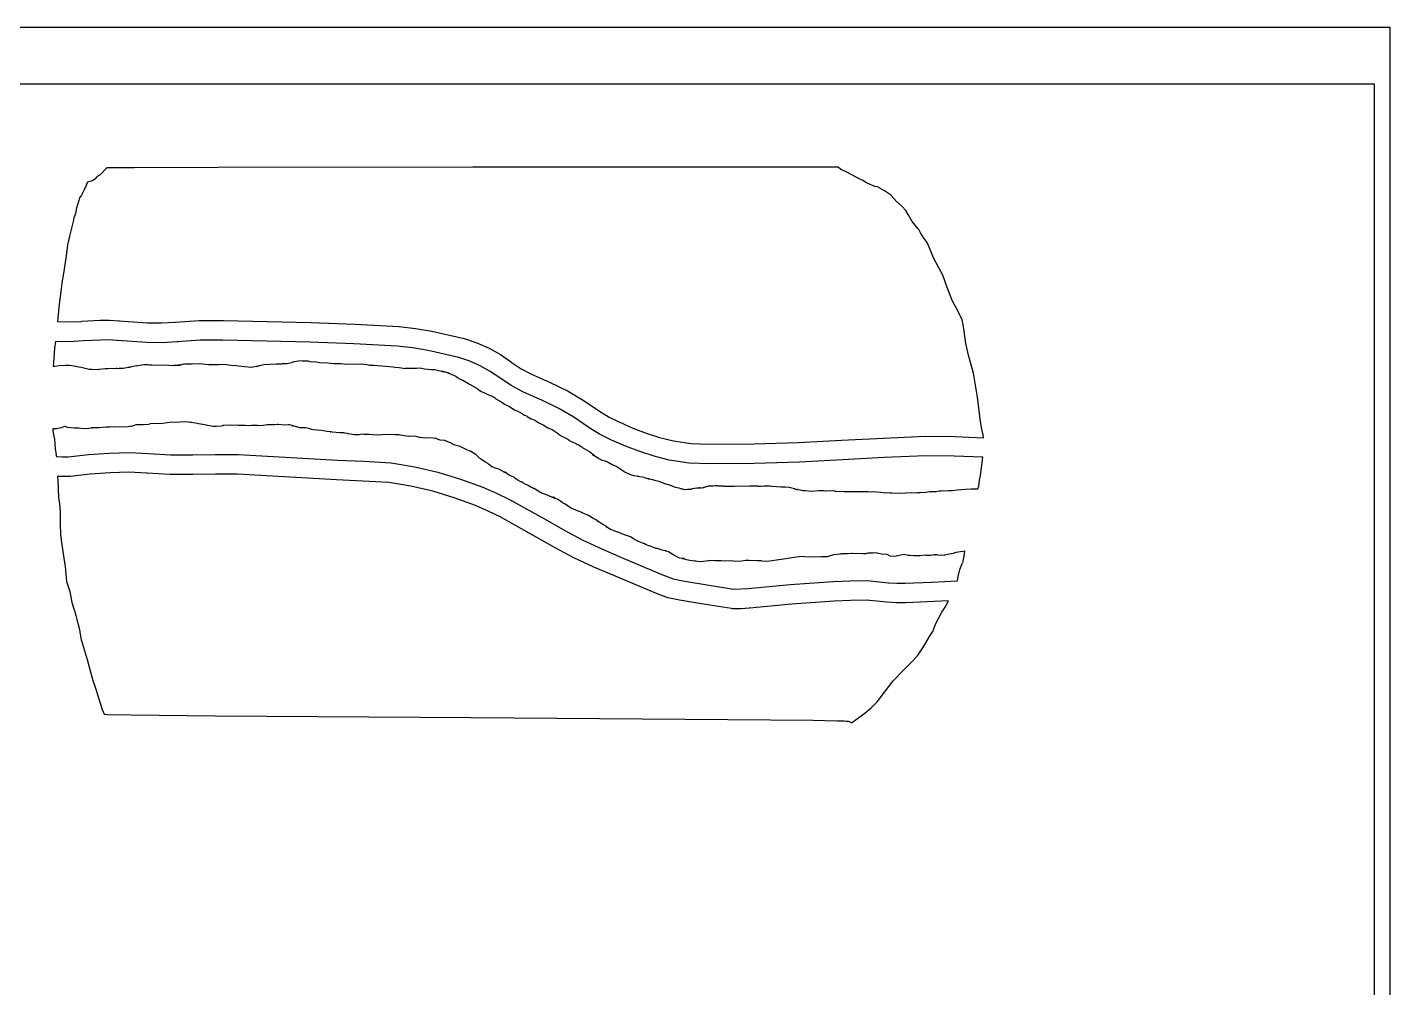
# Model space of a CAD drawing. Extents: x -67 to 553, y 0 to 8091.
# Drawn here: x 197.5 to 530.9, y 4899.2 to 5134.1 of the extents above; entities that cross this region are included whole.
import ezdxf

# ---------------------------------------------------------------- set-up
doc = ezdxf.new("R2010")
doc.units = 0

msp = doc.modelspace()

# ---------------------------------------------------------------- linework, layer by layer
at = {"layer": 'Calque_1'}
for p, q in [((147.256, 5134.15), (530.912, 5134.15)), ((530.912, 5134.15), (530.912, 4664.28)), ((151.746, 5120.28), (527.091, 5120.28)), ((527.091, 5120.28), (527.091, 4680.28)), ((216.966, 5099.79), (215.31701, 5098.02417)), ((217.912, 5099.79), (216.966, 5099.79)), ((223.679, 5099.8), (217.91241, 5099.786771)), ((244.222, 5099.83), (223.6786, 5099.799044)), ((306.494, 5099.9), (244.2224, 5099.835971)), ((368.749, 5099.93), (306.4935, 5099.903012)), ((389.271, 5099.91), (368.7493, 5099.923229)), ((395.02, 5099.9), (389.27053, 5099.915875)), ((395.925, 5099.89), (395.020576, 5099.900583)), ((396.601, 5099.38), (395.92462, 5099.888529)), ((397.753, 5098.87), (396.60159, 5099.375089)), ((399.435, 5097.99), (397.75241, 5098.877147)), ((211.846, 5095.3), (211.398511, 5094.385866)), ((212.12, 5096.12), (211.845601, 5095.308259)), ((212.222, 5096.22), (212.119686, 5096.113373)), ((213.453, 5096.61), (212.222, 5096.219475)), ((214.036496, 5097.028621), (213.453, 5096.611307)), ((214.548, 5097.59), (214.036496, 5097.028621)), ((214.56, 5097.61), (214.495997, 5097.574017)), ((214.495997, 5097.574017), (214.548014, 5097.592537)), ((214.614, 5097.68), (214.559999, 5097.611208)), ((215.317, 5098.02), (214.614691, 5097.672603)), ((400.734, 5097.26), (399.4354, 5097.982047)), ((402.004, 5096.69), (400.73429, 5097.262028)), ((402.889143, 5096.129598), (402.0031, 5096.68847)), ((404.344, 5095.41), (402.889143, 5096.129598)), ((404.888, 5095.22), (404.344917, 5095.412087)), ((405.548, 5095.08), (404.887495, 5095.220229)), ((407.258743, 5094.156907), (405.5484, 5095.08116)), ((210.124, 5091.81), (209.822719, 5090.74294)), ((210.292, 5092.41), (210.124096, 5091.809926)), ((210.774, 5093.09), (210.291797, 5092.407905)), ((211.398, 5094.39), (210.773796, 5093.08878)), ((408.973, 5092.96), (407.258743, 5094.156907)), ((410.221, 5091.55), (408.97312, 5092.95732)), ((411.582785, 5090.303238), (410.22089, 5091.55207)), ((209.267, 5088.59), (208.918703, 5087.55072)), ((209.563, 5090), (209.267381, 5088.59242)), ((209.822, 5090.74), (209.562603, 5089.997316)), ((412.503, 5089.36), (411.582785, 5090.303238)), ((413.037635, 5088.340071), (412.50309, 5089.35637)), ((414.059, 5086.66), (413.037635, 5088.340071)), ((208.736, 5086.65), (207.8497, 5083.0223)), ((208.919, 5087.55), (208.736094, 5086.646714)), ((415.545, 5084.86), (414.0582, 5086.66604)), ((415.660168, 5084.647403), (415.522466, 5084.878702)), ((415.522466, 5084.878702), (415.545104, 5084.856522)), ((207.85, 5083.02), (207.333825, 5080.9634)), ((416.112, 5083.89), (415.660168, 5084.647403)), ((416.491, 5083.24), (416.112197, 5083.897224)), ((416.621, 5083.01), (416.491301, 5083.235425)), ((416.725, 5082.83), (416.621204, 5083.005154)), ((417.444, 5081.81), (416.724096, 5082.8305)), ((417.804, 5081.31), (417.444299, 5081.814031)), ((206.972, 5078.26), (206.341605, 5073.88671)), ((207.334, 5080.96), (206.972685, 5078.25808)), ((417.894, 5081.17), (417.804015, 5081.313933)), ((419.25, 5077.79), (417.89399, 5081.16634)), ((420.527874, 5075.329506), (419.24971, 5077.79132)), ((421.511, 5073.54), (420.527874, 5075.329506)), ((205.962, 5071.64), (205.90702, 5070.785132)), ((206.342, 5073.89), (205.962191, 5071.64369)), ((422.582325, 5070.486955), (421.5118, 5073.53756)), ((205.779, 5070.15), (205.27571, 5066.38207)), ((205.907, 5070.79), (205.778783, 5070.150503)), ((423.908, 5067.15), (422.582325, 5070.486955)), ((205.276, 5066.38), (204.8714, 5062.16599)), ((425.262377, 5064.626394), (423.90749, 5067.14797)), ((204.871, 5062.16), (207.784891, 5062.075929)), ((207.784891, 5062.075929), (210.77139, 5062.212917)), ((210.772, 5062.22), (210.805, 5062.22)), ((210.805, 5062.22), (215.262393, 5062.474529)), ((215.262393, 5062.474529), (217.579742, 5062.478886)), ((217.579742, 5062.478886), (219.95071, 5062.320277)), ((219.95, 5062.32), (219.862979, 5062.330583)), ((219.863, 5062.33), (226.916316, 5061.864929)), ((226.916316, 5061.864929), (230.339184, 5061.818181)), ((230.339184, 5061.818181), (233.6865, 5062.026523)), ((233.687, 5062.02), (233.723, 5062.02)), ((233.723, 5062.02), (239.586318, 5062.43986)), ((239.586318, 5062.43986), (245.544, 5062.436454)), ((245.492, 5062.44), (266.9102, 5061.910602)), ((245.544, 5062.44), (245.492, 5062.44)), ((266.9102, 5061.910602), (277.645175, 5061.53308)), ((277.645175, 5061.53308), (288.3917, 5060.96151)), ((426.265, 5062.59), (425.262377, 5064.626394)), ((426.550815, 5061.411546), (426.26531, 5062.58987)), ((288.391, 5060.96), (288.469978, 5060.949417)), ((288.47, 5060.95), (292.503808, 5060.459149)), ((292.503808, 5060.459149), (296.500613, 5059.795955)), ((296.500613, 5059.795955), (304.3744, 5058.03906)), ((426.75, 5059.83), (426.550815, 5061.411546)), ((427.21201, 5056.808736), (426.7499, 5059.82812)), ((204.183, 5055.64), (203.9045, 5052.05993)), ((204.38, 5057.32), (204.182595, 5055.6735)), ((204.183, 5055.67), (204.183, 5055.67)), ((204.183, 5055.67), (204.183, 5055.64)), ((207.811876, 5057.242134), (204.37991, 5057.325015)), ((211.163, 5057.42), (207.811876, 5057.242134)), ((211.13, 5057.42), (211.163, 5057.42)), ((215.394678, 5057.652833), (211.13033, 5057.413319)), ((217.442052, 5057.659406), (215.394678, 5057.652833)), ((219.429, 5057.53), (217.442052, 5057.659406)), ((219.517, 5057.52), (219.429, 5057.530583)), ((226.720279, 5057.044242), (219.5167, 5057.52575)), ((230.434407, 5056.998415), (226.720279, 5057.044242)), ((234.215, 5057.24), (230.434407, 5056.998415)), ((234.18, 5057.24), (234.215, 5057.24)), ((239.780316, 5057.641356), (234.1803, 5057.24048)), ((245.312, 5057.64), (239.780316, 5057.641356)), ((245.364, 5057.64), (245.312, 5057.64)), ((266.743787, 5057.107683), (245.3644, 5057.63658)), ((277.399858, 5056.733794), (266.743787, 5057.107683)), ((288.028, 5056.17), (277.399858, 5056.733794)), ((291.826367, 5055.706647), (288.0278, 5056.16992)), ((295.612804, 5055.07815), (291.826367, 5055.706647)), ((303.139, 5053.4), (295.612804, 5055.07815)), ((304.375, 5058.04), (304.431991, 5058.024125)), ((304.432, 5058.03), (307.522723, 5056.986212)), ((307.522723, 5056.986212), (310.487285, 5055.657021)), ((310.487285, 5055.657021), (313.310854, 5054.068573)), ((427.877, 5053.63), (427.21201, 5056.808736)), ((203.904, 5052.06), (203.819995, 5051.220743)), ((204.247, 5051.24), (205.33372, 5051.451402)), ((205.333, 5051.45), (206.8275, 5051.463229)), ((206.828, 5051.47), (207.827489, 5051.517889)), ((207.827, 5051.51), (208.955075, 5051.344933)), ((224.17, 5051.34), (226.0438, 5051.655118)), ((226.043, 5051.65), (226.982737, 5051.635646)), ((226.982737, 5051.635646), (227.353, 5051.574065)), ((227.353, 5051.58), (227.985499, 5051.558833)), ((227.986, 5051.56), (232.1522, 5051.497029)), ((232.152, 5051.49), (233.4863, 5051.436025)), ((233.366651, 5051.433385), (233.556001, 5051.458521)), ((233.486, 5051.44), (233.366651, 5051.433385)), ((233.556, 5051.46), (233.712099, 5051.475875)), ((233.713, 5051.47), (234.137301, 5051.499898)), ((234.137, 5051.5), (234.631498, 5051.510583)), ((234.513715, 5051.356942), (234.6197, 5051.42279)), ((234.538213, 5051.503385), (234.588, 5051.520583)), ((234.631, 5051.51), (234.538213, 5051.503385)), ((234.845, 5051.54), (234.572, 5051.391106)), ((234.588, 5051.52), (234.977601, 5051.585087)), ((234.619, 5051.42), (235.7073, 5051.783272)), ((234.978, 5051.59), (234.8447, 5051.536025)), ((235.708, 5051.78), (236.032, 5051.801167)), ((236.032, 5051.8), (237.8304, 5051.828046)), ((237.83, 5051.83), (239.62, 5051.880006)), ((239.62, 5051.88), (241.8659, 5051.646373)), ((241.866, 5051.65), (242.292801, 5051.639417)), ((242.208673, 5051.64826), (242.302087, 5051.674131)), ((242.293, 5051.64), (242.208673, 5051.64826)), ((242.302087, 5051.674131), (243.026898, 5051.690006)), ((243.027, 5051.69), (244.4377, 5051.625971)), ((244.437, 5051.62), (245.7021, 5051.711017)), ((245.702, 5051.71), (246.794988, 5051.587862)), ((246.794988, 5051.587862), (247.275, 5051.482194)), ((247.275, 5051.49), (248.57, 5051.409038)), ((253.571, 5051.21), (254.3274, 5051.455963)), ((254.3274, 5051.455963), (255.4861, 5051.680693)), ((255.486, 5051.68), (258.3763, 5051.843248)), ((258.376, 5051.84), (259.7558, 5051.829417)), ((259.756, 5051.83), (259.9792, 5051.872069)), ((259.979, 5051.87), (260.117501, 5051.880583)), ((260.117, 5051.88), (260.4131, 5051.890583)), ((260.414, 5051.89), (261.077497, 5051.89)), ((261.077, 5051.89), (262.1276, 5052.174162)), ((262.128, 5052.18), (262.769011, 5052.404267)), ((262.769011, 5052.404267), (263.9072, 5052.596983)), ((263.907, 5052.6), (264.742601, 5052.589417)), ((264.742, 5052.59), (266.11921, 5052.550048)), ((266.12, 5052.55), (266.64189, 5052.42644)), ((266.642, 5052.42), (268.1515, 5052.332952)), ((268.151, 5052.34), (269.125089, 5052.122513)), ((269.125, 5052.12), (271.0717, 5052.060998)), ((271.072, 5052.06), (272.5189, 5051.918448)), ((272.519, 5051.92), (272.803718, 5051.933229)), ((272.803, 5051.93), (272.936, 5051.93)), ((272.936, 5051.93), (274.24241, 5051.874173)), ((274.242, 5051.88), (275.89308, 5051.767288)), ((275.893, 5051.76), (279.09382, 5051.794925)), ((279.094, 5051.8), (280.589, 5051.624846)), ((280.589, 5051.62), (281.253077, 5051.463896)), ((281.253, 5051.47), (282.37182, 5051.47)), ((282.372, 5051.47), (283.163103, 5051.413908)), ((305.778002, 5052.502452), (303.13919, 5053.39591)), ((308.33004, 5051.356605), (305.778002, 5052.502452)), ((313.310854, 5054.068573), (315.9786, 5052.24701)), ((315.945, 5052.27), (318.394404, 5050.617051)), ((315.978, 5052.24), (315.945007, 5052.263812)), ((429.027, 5049.52), (427.8767, 5053.63665)), ((203.82, 5051.22), (204.246296, 5051.238521)), ((208.955075, 5051.344933), (209.59071, 5051.17054)), ((209.591, 5051.17), (209.705, 5051.17)), ((209.705, 5051.17), (210.71269, 5051.012309)), ((210.712, 5051.02), (212.65772, 5050.529728)), ((212.658, 5050.53), (212.74899, 5050.53)), ((212.749, 5050.53), (213.234801, 5050.53)), ((213.235, 5050.53), (214.901, 5050.465971)), ((214.901, 5050.46), (215.123805, 5050.508154)), ((215.124, 5050.51), (216.530787, 5050.669808)), ((216.530787, 5050.669808), (217.14859, 5050.643085)), ((217.06072, 5050.64883), (217.186259, 5050.69457)), ((217.148, 5050.64), (217.06072, 5050.64883)), ((217.186259, 5050.69457), (218.073591, 5050.769381)), ((218.074, 5050.77), (219.4656, 5050.677925)), ((219.279432, 5050.706558), (219.995695, 5050.790067)), ((219.466, 5050.68), (219.279432, 5050.706558)), ((219.995, 5050.79), (220.806237, 5050.796416)), ((220.806237, 5050.796416), (220.953108, 5050.757986)), ((220.953, 5050.76), (221.8335, 5050.91875)), ((221.834, 5050.92), (222.2356, 5050.967889)), ((222.235, 5050.97), (222.440462, 5050.981245)), ((222.255287, 5050.970508), (222.554799, 5051.019952)), ((222.451, 5050.98), (222.255287, 5050.970508)), ((222.440462, 5050.981245), (222.451, 5050.980583)), ((222.555, 5051.02), (222.846212, 5051.072189)), ((222.846212, 5051.072189), (222.766399, 5051.043813)), ((222.767, 5051.04), (222.821788, 5051.081705)), ((222.821788, 5051.081705), (223.43, 5051.252989)), ((223.43, 5051.26), (224.149611, 5051.375953)), ((224.149611, 5051.375953), (224.248675, 5051.369612)), ((224.248675, 5051.369612), (224.169999, 5051.343079)), ((234.572, 5051.391106), (234.513715, 5051.356942)), ((248.57, 5051.4), (250.624886, 5051.14729)), ((250.624886, 5051.14729), (252.33769, 5051.035669)), ((252.338, 5051.04), (252.763301, 5051.120962)), ((252.763, 5051.12), (253.523374, 5051.24012)), ((253.523374, 5051.24012), (253.63628, 5051.240253)), ((253.63628, 5051.240253), (253.570198, 5051.207048)), ((283.163, 5051.41), (284.22699, 5051.36899)), ((284.227, 5051.37), (287.01499, 5051.083721)), ((287.015, 5051.08), (287.50641, 5050.993217)), ((287.506, 5051), (288.468183, 5050.949994)), ((288.469, 5050.95), (289.47521, 5050.727221)), ((289.475, 5050.72), (290.003584, 5050.753073)), ((290.003, 5050.76), (291.32081, 5050.798894)), ((291.321, 5050.8), (292.6894, 5050.770102)), ((292.683613, 5050.767685), (292.779006, 5050.783229)), ((292.69, 5050.77), (292.683613, 5050.767685)), ((292.779, 5050.78), (293.600583, 5050.806458)), ((293.6, 5050.81), (294.69871, 5050.641461)), ((294.699, 5050.64), (296.29991, 5050.470402)), ((296.3, 5050.47), (297.19138, 5050.418142)), ((297.191, 5050.42), (299.1831, 5049.966769)), ((299.183, 5049.96), (299.022818, 5050.003127)), ((299.022818, 5050.003127), (299.108996, 5049.981167)), ((299.109, 5049.98), (299.339002, 5049.941106)), ((299.339, 5049.94), (299.611309, 5049.891846)), ((299.612, 5049.9), (299.777894, 5049.866133)), ((299.778, 5049.86), (299.944396, 5049.817931)), ((299.944, 5049.82), (300.086366, 5049.824002)), ((300.086366, 5049.824002), (300.710894, 5049.440853)), ((300.436825, 5049.653994), (300.446549, 5049.686492)), ((300.711, 5049.44), (300.436825, 5049.653994)), ((300.446549, 5049.686492), (301.251517, 5049.295802)), ((301.251, 5049.3), (302.3378, 5048.768717)), ((302.338, 5048.77), (302.666586, 5048.530817)), ((302.667, 5048.53), (302.70301, 5048.506188)), ((302.703, 5048.5), (303.457988, 5048.102596)), ((303.458, 5048.1), (304.083818, 5047.821923)), ((310.778106, 5049.978933), (308.33004, 5051.356605)), ((313.105, 5048.39), (310.778106, 5049.978933)), ((313.138, 5048.37), (313.105007, 5048.393812)), ((315.872198, 5046.527197), (313.13771, 5048.37339)), ((318.394404, 5050.617051), (320.85889, 5049.30641)), ((320.859, 5049.3), (320.919986, 5049.271954)), ((320.92, 5049.28), (325.309416, 5047.319505)), ((430.056414, 5043.682248), (429.0277, 5049.5183)), ((304.084, 5047.83), (305.072588, 5047.278609)), ((305.072, 5047.28), (305.726208, 5046.809836)), ((305.726, 5046.81), (307.58689, 5045.78686)), ((307.587, 5045.78), (308.362122, 5045.251165)), ((308.362122, 5045.251165), (308.484238, 5045.138403)), ((308.428, 5045.15), (309.383012, 5044.736721)), ((308.484238, 5045.138403), (308.428189, 5045.145795)), ((318.928, 5044.91), (315.872198, 5046.527197)), ((323.38484, 5042.907414), (318.92832, 5044.90478)), ((325.309416, 5047.319505), (329.8528, 5045.11811)), ((329.853, 5045.11), (333.803896, 5042.814049)), ((309.383, 5044.73), (309.839803, 5044.448748)), ((309.84, 5044.45), (310.234851, 5044.344696)), ((310.234851, 5044.344696), (311.25859, 5043.895699)), ((311.259, 5043.9), (311.501808, 5043.76665)), ((311.502, 5043.77), (311.818283, 5043.572092)), ((311.818, 5043.57), (312.121821, 5043.302771)), ((312.122, 5043.3), (313.6605, 5042.475824)), ((313.66, 5042.48), (314.316298, 5041.991051)), ((314.317, 5041.99), (314.985601, 5041.65054)), ((314.985, 5041.65), (315.351395, 5041.435423)), ((315.352, 5041.43), (315.763903, 5041.231563)), ((327.565, 5040.89), (323.38484, 5042.907414)), ((333.803896, 5042.814049), (337.543, 5040.2504)), ((430.779, 5037.72), (430.056414, 5043.682248)), ((315.763, 5041.23), (316.337125, 5040.846917)), ((316.392498, 5040.783925), (316.3082, 5040.829157)), ((316.309, 5040.83), (316.745588, 5040.550336)), ((316.337125, 5040.846917), (316.392498, 5040.783925)), ((316.745, 5040.55), (318.1692, 5039.926378)), ((318.169, 5039.93), (319.2041, 5039.236263)), ((319.204, 5039.24), (319.414899, 5039.14819)), ((319.415, 5039.15), (319.785496, 5038.985165)), ((319.786, 5038.98), (320.80761, 5038.400034)), ((320.807, 5038.4), (320.906007, 5038.347083)), ((320.907, 5038.35), (321.676487, 5038.024563)), ((327.598, 5040.87), (327.56498, 5040.888521)), ((331.21701, 5038.768424), (327.59761, 5040.8713)), ((334.7, 5036.38), (331.21701, 5038.768424)), ((337.509, 5040.28), (339.874231, 5038.798071)), ((337.543, 5040.25), (337.509001, 5040.273812)), ((339.874231, 5038.798071), (342.40738, 5037.55585)), ((204.594, 5035.93), (203.7635, 5035.945875)), ((203.764, 5035.94), (203.781992, 5035.545242)), ((203.782, 5035.55), (203.949402, 5034.45119)), ((205.812, 5036.17), (204.59449, 5035.926584)), ((206.616, 5036.46), (205.812012, 5036.171075)), ((206.779, 5036.47), (206.615594, 5036.459417)), ((207.317626, 5036.269231), (206.77921, 5036.468462)), ((209.07, 5036.07), (207.317626, 5036.269231)), ((210.075, 5036.09), (209.0699, 5036.074125)), ((211.009382, 5035.964125), (210.07459, 5036.082394)), ((212.569, 5035.98), (211.009382, 5035.964125)), ((213.416155, 5036.136729), (212.569413, 5035.987967)), ((215.053, 5036.2), (213.206, 5036.1619)), ((213.206, 5036.17), (213.434249, 5036.17363)), ((213.434249, 5036.17363), (213.416155, 5036.136729)), ((216.766, 5036.3), (215.0524, 5036.202104)), ((217.648, 5036.33), (216.766409, 5036.306188)), ((218.915, 5036.43), (217.64789, 5036.324167)), ((220.182155, 5036.35263), (218.91531, 5036.435875)), ((222.217, 5036.42), (220.182155, 5036.35263)), ((222.914, 5036.55), (222.216901, 5036.418767)), ((222.832795, 5036.514142), (222.914401, 5036.542519)), ((222.930326, 5036.513746), (222.832795, 5036.514142)), ((223.628, 5036.71), (222.930326, 5036.513746)), ((224.038, 5036.89), (223.627701, 5036.716434)), ((224.422, 5036.91), (224.038, 5036.891479)), ((225.826, 5036.89), (224.4214, 5036.903229)), ((227.122, 5037.01), (225.8265, 5036.897023)), ((227.592, 5037.11), (227.121802, 5037.00549)), ((227.646, 5037.11), (227.591999, 5037.11)), ((230.657, 5037.22), (227.6463, 5037.108346)), ((232.803, 5037.52), (230.6564, 5037.220227)), ((233.44, 5037.48), (232.803302, 5037.52101)), ((234.872, 5037.53), (233.4406, 5037.482111)), ((236.169, 5037.64), (234.8714, 5037.531521)), ((236.966, 5037.55), (236.1692, 5037.637842)), ((237.624, 5037.51), (236.965601, 5037.553127)), ((238.058, 5037.38), (237.457964, 5037.517748)), ((237.457964, 5037.517748), (237.623901, 5037.508058)), ((238.623613, 5037.303728), (238.058101, 5037.381119)), ((238.657, 5037.32), (238.623613, 5037.303728)), ((239.401, 5037.15), (238.6569, 5037.319862)), ((240.91, 5036.89), (239.4015, 5037.144529)), ((241.602413, 5036.699652), (240.9095, 5036.895972)), ((242.974, 5036.52), (241.602413, 5036.699652)), ((243.684125, 5036.476286), (242.9744, 5036.514221)), ((244.922, 5036.61), (243.684125, 5036.476286)), ((245.563376, 5036.763806), (244.921702, 5036.6122)), ((246.639, 5036.78), (245.469, 5036.790583)), ((245.469, 5036.79), (245.563376, 5036.763806)), ((247.505, 5036.84), (246.639501, 5036.774913)), ((249.131, 5036.74), (247.5047, 5036.847685)), ((250.673, 5036.78), (249.1315, 5036.735021)), ((250.621117, 5036.760711), (250.6724, 5036.784035)), ((250.818337, 5036.699633), (250.621117, 5036.760711)), ((251.956, 5036.67), (250.818337, 5036.699633)), ((252.376, 5036.71), (251.9564, 5036.670048)), ((252.717, 5036.77), (252.3754, 5036.707029)), ((253.835, 5036.7), (252.7172, 5036.771967)), ((255.257, 5036.76), (253.8349, 5036.698088)), ((256.17, 5036.89), (255.256802, 5036.758502)), ((258.013, 5036.88), (256.1708, 5036.890583)), ((258.713, 5036.97), (258.012802, 5036.886127)), ((258.650537, 5036.959591), (258.712599, 5036.963229)), ((258.877, 5036.95), (258.650537, 5036.959591)), ((260.435, 5036.85), (258.877, 5036.952658)), ((261.445, 5036.93), (260.4352, 5036.851154)), ((261.662675, 5036.872282), (261.444601, 5036.930391)), ((262.276, 5036.76), (261.662675, 5036.872282)), ((262.29, 5036.75), (262.276004, 5036.760583)), ((262.431, 5036.69), (262.290401, 5036.751912)), ((262.573, 5036.62), (262.430737, 5036.67844)), ((262.430737, 5036.67844), (262.480999, 5036.658894)), ((262.481, 5036.66), (262.430999, 5036.683812)), ((262.583, 5036.62), (262.573, 5036.62)), ((264.183, 5036.2), (262.5831, 5036.620422)), ((265.644, 5036.13), (264.18262, 5036.205935)), ((266.706, 5035.94), (265.6441, 5036.131558)), ((267.085, 5035.79), (266.519692, 5036.024685)), ((266.52, 5036.03), (266.634038, 5035.990974)), ((266.634038, 5035.990974), (266.706505, 5035.936073)), ((267.556, 5035.68), (267.085201, 5035.790596)), ((269.53, 5035.48), (267.5555, 5035.684523)), ((270.846, 5035.27), (269.53081, 5035.479285)), ((271.737, 5035.23), (270.845091, 5035.274979)), ((271.645193, 5035.22062), (271.737202, 5035.223927)), ((272.115, 5035.13), (271.645193, 5035.22062)), ((273.939347, 5034.974883), (272.11479, 5035.135419)), ((274.987, 5034.96), (273.939347, 5034.974883)), ((275.241, 5034.88), (274.987821, 5034.953819)), ((275.831, 5034.76), (275.240398, 5034.886206)), ((276.049, 5034.74), (275.831407, 5034.758521)), ((321.676, 5038.02), (322.444402, 5037.579469)), ((322.444, 5037.58), (322.698291, 5037.403523)), ((322.699, 5037.41), (323.73921, 5036.880305)), ((323.739, 5036.88), (324.92039, 5036.180707)), ((324.92, 5036.18), (325.171116, 5036.10089)), ((325.171, 5036.1), (325.317791, 5036.035177)), ((325.318, 5036.03), (325.907597, 5035.724407)), ((325.908, 5035.73), (327.131185, 5034.966513)), ((327.131185, 5034.966513), (328.0045, 5034.31871)), ((334.734, 5036.36), (334.700001, 5036.383812)), ((337.539822, 5034.596179), (334.73442, 5036.35489)), ((342.407, 5037.55), (342.466002, 5037.522748)), ((342.466, 5037.53), (345.673729, 5036.125235)), ((345.673729, 5036.125235), (348.933801, 5034.884402)), ((348.933801, 5034.884402), (352.242198, 5033.830249)), ((431.110961, 5035.848121), (430.778806, 5037.71935)), ((431.445, 5034.42), (431.110961, 5035.848121)), ((203.949, 5034.45), (204.12471, 5033.3578)), ((204.125, 5033.36), (204.331692, 5031.05866)), ((277.469, 5034.44), (276.0484, 5034.733423)), ((278.717006, 5034.450769), (277.46978, 5034.442898)), ((279.064, 5034.54), (278.717006, 5034.450769)), ((279.782, 5034.58), (279.063207, 5034.536079)), ((279.893687, 5034.573924), (279.7821, 5034.584131)), ((280.430514, 5034.559426), (279.893687, 5034.573924)), ((280.98536, 5034.548747), (280.430514, 5034.559426)), ((281.151, 5034.55), (280.98536, 5034.548747)), ((283.105, 5034.4), (281.15121, 5034.54605)), ((285.749, 5034.51), (283.10521, 5034.407342)), ((287.407, 5034.43), (285.7492, 5034.506994)), ((288.478, 5034.44), (287.40678, 5034.429417)), ((288.844, 5034.35), (288.478108, 5034.4389)), ((289.832, 5034.23), (288.843412, 5034.347475)), ((290.814, 5034.09), (289.832688, 5034.229964)), ((292.607, 5034.02), (290.81331, 5034.090908)), ((292.592802, 5034.011305), (292.607182, 5034.023079)), ((293.018, 5033.94), (292.592802, 5034.011305)), ((293.17, 5033.92), (293.018606, 5033.941167)), ((293.807, 5033.76), (293.169805, 5033.915046)), ((294.786927, 5033.676518), (293.8065, 5033.76694)), ((295.286, 5033.7), (294.786927, 5033.676518)), ((296.799, 5033.64), (295.2859, 5033.700854)), ((297.532, 5033.54), (296.799184, 5033.636044)), ((297.391, 5033.62), (297.35765, 5033.647839)), ((297.35765, 5033.647839), (297.443582, 5033.605977)), ((298.015, 5033.32), (297.391298, 5033.615275)), ((297.443582, 5033.605977), (297.532102, 5033.541948)), ((298.549, 5033.19), (298.015204, 5033.324673)), ((299.516291, 5033.067965), (298.54872, 5033.188052)), ((299.651, 5033.11), (299.516291, 5033.067965)), ((300.818, 5032.61), (299.65058, 5033.108739)), ((301.128, 5032.46), (300.818517, 5032.611871)), ((302.152, 5031.96), (301.1283, 5032.458739)), ((303.439, 5031.63), (302.1517, 5031.958612)), ((303.8829, 5031.350663), (303.4391, 5031.632643)), ((328.004, 5034.32), (328.651488, 5033.969692)), ((328.652, 5033.96), (329.30261, 5033.675838)), ((329.302, 5033.68), (330.040183, 5033.204313)), ((330.100369, 5033.128034), (329.969199, 5033.186024)), ((329.97, 5033.19), (331.00709, 5032.652367)), ((330.040183, 5033.204313), (330.100369, 5033.128034)), ((331.007, 5032.65), (331.715663, 5032.341529)), ((331.715663, 5032.341529), (331.92841, 5032.157082)), ((331.928, 5032.16), (332.349243, 5032.00846)), ((332.349243, 5032.00846), (333.1703, 5031.520767)), ((333.17, 5031.52), (333.558448, 5031.226908)), ((340.486, 5033.15), (337.539822, 5034.596179)), ((343.887439, 5031.666645), (340.4853, 5033.15489)), ((347.372471, 5030.341543), (343.887439, 5031.666645)), ((352.242198, 5033.830249), (355.5949, 5032.98552)), ((355.595, 5032.98), (359.937297, 5032.324562)), ((359.937297, 5032.324562), (364.32161, 5032.187045)), ((364.322, 5032.19), (364.371, 5032.19)), ((364.371, 5032.19), (375.335389, 5032.287135)), ((375.335389, 5032.287135), (386.2311, 5032.586875)), ((386.231, 5032.59), (386.241, 5032.59)), ((386.241, 5032.59), (396.7649, 5033.148535)), ((396.765, 5033.14), (396.775, 5033.14)), ((396.775, 5033.14), (407.016734, 5033.678691)), ((407.016734, 5033.678691), (417.2989, 5034.115782)), ((417.299, 5034.12), (417.363, 5034.12)), ((417.363, 5034.12), (424.467116, 5034.018069)), ((424.467116, 5034.018069), (431.5089, 5033.760167)), ((431.505, 5033.76), (431.444993, 5034.41643)), ((431.509, 5033.76), (431.505296, 5033.762646)), ((204.331, 5031.05), (204.351108, 5030.921413)), ((204.351, 5030.93), (204.478185, 5030.173293)), ((204.479, 5030.17), (204.530885, 5029.67351)), ((204.516, 5029.66), (204.636385, 5029.174755)), ((204.530885, 5029.67351), (204.516015, 5029.658032)), ((204.636, 5029.17), (206.086157, 5029.047233)), ((206.086157, 5029.047233), (207.4823, 5029.066548)), ((207.482, 5029.07), (212.500663, 5029.654927)), ((212.500663, 5029.654927), (217.5548, 5029.998157)), ((217.555, 5030), (222.424633, 5030.107718)), ((222.424633, 5030.107718), (227.1978, 5029.860036)), ((227.198, 5029.86), (227.24, 5029.86)), ((227.24, 5029.86), (232.557655, 5029.582089)), ((232.557655, 5029.582089), (237.976471, 5029.592903)), ((237.976471, 5029.592903), (243.492227, 5029.678728)), ((243.492227, 5029.678728), (249.1007, 5029.625844)), ((249.1, 5029.62), (249.169, 5029.62)), ((249.169, 5029.62), (273.3913, 5028.26613)), ((273.392, 5028.27), (273.421, 5028.27)), ((273.421, 5028.27), (279.869489, 5027.979885)), ((305.023, 5030.8), (303.8829, 5031.350663)), ((305.847796, 5030.487078), (305.022594, 5030.796177)), ((305.992, 5030.48), (305.847796, 5030.487078)), ((306.312, 5030.2), (305.992119, 5030.487337)), ((307.248, 5029.62), (306.312196, 5030.193087)), ((307.012, 5029.88), (307.247585, 5029.624148)), ((307.259, 5029.62), (307.012012, 5029.881408)), ((307.344, 5029.57), (307.258989, 5029.613127)), ((307.264, 5029.61), (307.34401, 5029.5719)), ((307.654, 5029.2), (307.264402, 5029.611956)), ((307.942, 5028.97), (307.653605, 5029.20495)), ((308.109, 5028.84), (307.942101, 5028.963031)), ((308.238, 5028.76), (308.10928, 5028.840962)), ((308.505, 5028.5), (308.174116, 5028.794051)), ((308.174116, 5028.794051), (308.237903, 5028.761673)), ((309.591396, 5027.745217), (308.50452, 5028.49759)), ((333.558448, 5031.226908), (333.535892, 5031.210438)), ((333.536, 5031.21), (333.610004, 5031.172165)), ((333.61, 5031.17), (334.187214, 5030.908327)), ((334.187, 5030.91), (335.09489, 5030.376865)), ((335.095, 5030.37), (335.930473, 5029.740954)), ((336.198, 5029.46), (335.790807, 5029.654204)), ((335.791, 5029.66), (336.661187, 5029.192482)), ((335.930473, 5029.740954), (336.2666, 5029.414326)), ((336.267, 5029.42), (336.197997, 5029.463127)), ((336.661, 5029.19), (337.248007, 5028.736604)), ((337.286, 5028.66), (337.243581, 5028.705938)), ((337.243581, 5028.705938), (337.680784, 5028.481406)), ((337.248007, 5028.736604), (337.286315, 5028.664803)), ((337.681, 5028.49), (337.982307, 5028.305321)), ((337.982, 5028.3), (338.609164, 5028.172504)), ((338.609164, 5028.172504), (339.62739, 5027.807082)), ((350.938093, 5029.206891), (347.372471, 5030.341543)), ((354.582, 5028.29), (350.938093, 5029.206891)), ((354.593, 5028.29), (354.582, 5028.29)), ((359.496674, 5027.54574), (354.59339, 5028.286672)), ((397.005, 5028.35), (386.4491, 5027.789878)), ((397.015, 5028.35), (397.005, 5028.35)), ((407.227438, 5028.886547), (397.0149, 5028.34951)), ((417.409, 5029.32), (407.227438, 5028.886547)), ((424.340899, 5029.228146), (417.4095, 5029.322106)), ((431.328, 5028.98), (424.340899, 5029.228146)), ((430.785, 5024.54), (431.332819, 5028.97785)), ((431.333, 5028.97), (431.327708, 5028.977937)), ((212.891341, 5024.868709), (208.01, 5024.296714)), ((217.781, 5025.2), (212.891341, 5024.868709)), ((217.855, 5025.2), (217.781, 5025.2)), ((222.292394, 5025.294851), (217.85472, 5025.197319)), ((226.82, 5025.06), (222.292394, 5025.294851)), ((226.778, 5025.06), (226.82, 5025.06)), ((232.44507, 5024.755975), (226.7782, 5025.062148)), ((238.025429, 5024.759464), (232.44507, 5024.755975)), ((243.513873, 5024.851258), (238.025429, 5024.759464)), ((248.905, 5024.81), (243.513873, 5024.851258)), ((273.128, 5023.45), (248.9042, 5024.80387)), ((279.869489, 5027.979885), (286.4512, 5027.597695)), ((286.451, 5027.6), (286.551303, 5027.589417)), ((286.551, 5027.59), (292.301903, 5026.653111)), ((292.301903, 5026.653111), (297.961455, 5025.324507)), ((297.961455, 5025.324507), (303.515055, 5023.640104)), ((310.167, 5027.43), (309.591396, 5027.745217)), ((310.322185, 5027.249768), (310.16748, 5027.435439)), ((311.202, 5026.67), (310.322185, 5027.249768)), ((312.324224, 5026.202652), (311.20162, 5026.669708)), ((312.894, 5026.04), (312.324224, 5026.202652)), ((314.386, 5025.25), (312.8941, 5026.042691)), ((315.005, 5024.85), (314.335817, 5025.432083)), ((314.336, 5025.43), (314.637307, 5025.133402)), ((314.708182, 5025.077206), (314.386386, 5025.243133)), ((314.603, 5025.15), (314.708182, 5025.077206)), ((314.688233, 5025.100709), (314.603001, 5025.155875)), ((314.637, 5025.14), (314.688233, 5025.100709)), ((315.451, 5024.61), (315.00449, 5024.850241)), ((339.628, 5027.81), (340.64601, 5027.198284)), ((340.646, 5027.2), (341.77199, 5026.697028)), ((341.772, 5026.69), (343.026881, 5025.917682)), ((343.026881, 5025.917682), (343.54449, 5025.45651)), ((343.544, 5025.46), (343.616145, 5025.419949)), ((343.616145, 5025.419949), (343.983287, 5025.271352)), ((343.984, 5025.27), (345.11829, 5024.735807)), ((364.458, 5027.39), (359.496674, 5027.54574)), ((364.409, 5027.39), (364.458, 5027.39)), ((375.394695, 5027.485498), (364.4093, 5027.388363)), ((386.44, 5027.79), (375.394695, 5027.485498)), ((386.45, 5027.79), (386.439, 5027.79)), ((386.439, 5027.79), (386.439, 5027.79)), ((207.876, 5024.28), (204.92471, 5024.293229)), ((204.925, 5024.29), (204.979001, 5023.25336)), ((204.979, 5023.26), (205.158308, 5019.16055)), ((208.01, 5024.29), (207.876703, 5024.274125)), ((273.138, 5023.45), (273.128, 5023.45)), ((273.157, 5023.45), (273.138, 5023.45)), ((279.645375, 5023.154794), (273.1576, 5023.449341)), ((285.992, 5022.79), (279.645375, 5023.154794)), ((291.392378, 5021.909703), (285.9918, 5022.79329)), ((296.7308, 5020.653973), (291.392378, 5021.909703)), ((303.515055, 5023.640104), (308.9481, 5021.63582)), ((308.948, 5021.63), (312.336795, 5020.195827)), ((316.53, 5024.11), (315.451, 5024.609268)), ((316.671033, 5023.939161), (316.53, 5024.10803)), ((317.547, 5023.35), (316.671033, 5023.939161)), ((318.475252, 5022.902201), (317.54751, 5023.352389)), ((318.688, 5022.86), (318.475252, 5022.902201)), ((318.794479, 5022.745675), (318.643272, 5022.870455)), ((318.643272, 5022.870455), (318.687279, 5022.86563)), ((319.681, 5022.26), (318.794479, 5022.745675)), ((319.993, 5022.15), (319.681401, 5022.258479)), ((320.1549, 5022.043382), (319.992998, 5022.146735)), ((320.070329, 5022.094081), (320.057176, 5022.135468)), ((320.057176, 5022.135468), (320.222914, 5022.022743)), ((320.703, 5021.66), (320.070329, 5022.094081)), ((320.223, 5022.02), (320.1549, 5022.043382)), ((321.352004, 5021.33395), (320.702691, 5021.657866)), ((345.118, 5024.74), (345.896192, 5024.529127)), ((345.896, 5024.53), (345.97302, 5024.53)), ((345.973, 5024.53), (346.525502, 5024.445863)), ((346.526, 5024.44), (346.998284, 5024.325303)), ((346.923, 5024.33), (348.45319, 5024.064094)), ((346.998284, 5024.325303), (346.923298, 5024.3257)), ((348.453, 5024.06), (349.6069, 5023.722392)), ((349.607, 5023.72), (349.338792, 5023.668142)), ((349.339, 5023.67), (349.458909, 5023.683229)), ((349.459, 5023.69), (349.729801, 5023.679417)), ((349.729, 5023.67), (349.867377, 5023.641061)), ((349.802, 5023.65), (349.751994, 5023.671167)), ((349.752, 5023.67), (350.065108, 5023.619994)), ((349.867377, 5023.641061), (349.801998, 5023.648833)), ((350.066, 5023.62), (350.5291, 5023.502261)), ((350.529, 5023.51), (350.763606, 5023.44306)), ((350.763, 5023.44), (350.904578, 5023.393963)), ((350.905, 5023.39), (351.07391, 5023.336025)), ((351.074, 5023.34), (351.273998, 5023.295021)), ((351.274, 5023.29), (352.014012, 5023.093415)), ((352.014, 5023.1), (353.42579, 5022.546757)), ((353.426, 5022.54), (354.93399, 5022.132278)), ((354.934, 5022.14), (355.799001, 5021.766409)), ((355.799, 5021.76), (356.923, 5021.46499)), ((356.923, 5021.47), (357.359086, 5021.34644)), ((360.237894, 5021.29988), (361.3028, 5021.486279)), ((361.303, 5021.48), (362.071935, 5021.512015)), ((362.111356, 5021.488037), (361.919505, 5021.461479)), ((361.92, 5021.46), (362.027385, 5021.474321)), ((362.027385, 5021.474321), (362.503406, 5021.522177)), ((362.071935, 5021.512015), (362.111356, 5021.488037)), ((362.503, 5021.53), (363.020799, 5021.606266)), ((362.977, 5021.58), (364.2415, 5021.9483)), ((363.134719, 5021.621157), (362.977397, 5021.582917)), ((363.020799, 5021.606266), (363.134719, 5021.621157)), ((364.242, 5021.95), (365.145895, 5021.978046)), ((365.146, 5021.97), (365.344411, 5021.980583)), ((365.344, 5021.99), (365.832896, 5022.05985)), ((365.833, 5022.06), (366.42519, 5022.049417)), ((366.425, 5022.04), (366.592402, 5021.982056)), ((366.593, 5021.99), (367.69369, 5021.960896)), ((367.693, 5021.96), (368.071552, 5021.916013)), ((368.071552, 5021.916013), (367.917816, 5021.916873)), ((367.918, 5021.91), (370.58299, 5021.899417)), ((370.583, 5021.9), (372.69699, 5022.01721)), ((372.697, 5022.02), (374.2065, 5021.930042)), ((374.207, 5021.93), (374.217, 5021.93)), ((374.217, 5021.93), (374.257005, 5021.940583)), ((374.257, 5021.94), (374.506105, 5021.972014)), ((374.506, 5021.97), (374.979286, 5022.003867)), ((374.979, 5022.01), (376.097122, 5021.963963)), ((376.097122, 5021.963963), (376.30512, 5021.881413)), ((376.305, 5021.88), (377.095098, 5021.869417)), ((377.095, 5021.87), (377.78359, 5021.949044)), ((377.78359, 5021.949044), (379.13099, 5021.949904)), ((379.131, 5021.95), (379.641583, 5021.882961)), ((379.641583, 5021.882961), (379.707209, 5021.85819)), ((379.707, 5021.86), (381.97718, 5021.73009)), ((381.978, 5021.73), (382.908221, 5021.703542)), ((382.908, 5021.7), (383.9172, 5021.657138)), ((383.917, 5021.66), (385.204845, 5021.31925)), ((430.144, 5021.21), (430.324313, 5021.903472)), ((430.324, 5021.9), (430.52249, 5023.38034)), ((430.522, 5023.38), (430.784996, 5024.53147)), ((205.158, 5019.16), (205.361494, 5017.598233)), ((301.991522, 5019.057078), (296.7308, 5020.653973)), ((307.159, 5017.15), (301.991522, 5019.057078)), ((312.336795, 5020.195827), (315.637, 5018.57274)), ((315.637, 5018.57), (324.59723, 5013.553671)), ((321.440238, 5021.314222), (321.352004, 5021.33395)), ((321.361, 5021.37), (321.440238, 5021.314222)), ((322.208, 5020.94), (321.36152, 5021.371535)), ((322.517127, 5020.658935), (322.20771, 5020.939624)), ((323.513, 5020.13), (322.517127, 5020.658935)), ((324.378, 5019.86), (323.513396, 5020.128816)), ((326.027, 5019.16), (324.37748, 5019.862203)), ((326.677685, 5018.853733), (326.027002, 5019.154696)), ((326.095, 5019.26), (326.677685, 5018.853733)), ((326.564, 5018.98), (326.095318, 5019.259929)), ((327.309, 5018.62), (326.563802, 5018.983802)), ((327.837, 5018.34), (327.309395, 5018.621252)), ((327.978, 5018.2), (327.836395, 5018.339964)), ((328.494, 5017.83), (327.978804, 5018.195918)), ((357.359, 5021.34), (357.38, 5021.34)), ((357.38, 5021.34), (357.42998, 5021.280998)), ((357.5, 5021.28), (357.389881, 5021.347998)), ((357.39, 5021.34), (357.657202, 5021.251894)), ((357.43, 5021.29), (357.500009, 5021.279417)), ((357.657, 5021.26), (357.863719, 5021.236188)), ((357.863, 5021.23), (358.359596, 5021.104852)), ((358.36, 5021.11), (358.518697, 5021.099417)), ((358.519, 5021.1), (359.027502, 5021.153975)), ((359.027, 5021.15), (359.362385, 5021.176458)), ((359.363, 5021.17), (359.6229, 5021.17)), ((359.623, 5021.17), (359.728913, 5021.159417)), ((359.728, 5021.16), (360.044785, 5021.193073)), ((360.045, 5021.2), (360.237894, 5021.29988)), ((385.204845, 5021.31925), (385.399997, 5021.198373)), ((385.399997, 5021.198373), (385.31588, 5021.174755)), ((385.316, 5021.17), (385.946395, 5021.095917)), ((385.946, 5021.1), (385.72592, 5021.121167)), ((385.726, 5021.12), (386.702252, 5020.986187)), ((386.702252, 5020.986187), (387.006, 5020.88849)), ((387.006, 5020.89), (387.240053, 5020.852727)), ((387.240053, 5020.852727), (387.190996, 5020.853752)), ((387.191, 5020.85), (387.890187, 5020.85)), ((387.89, 5020.85), (389.36902, 5020.694425)), ((389.369, 5020.7), (391.14769, 5020.825677)), ((391.148, 5020.82), (392.371686, 5020.800024)), ((392.371686, 5020.800024), (392.82069, 5020.722898)), ((392.821, 5020.72), (392.89, 5020.72)), ((392.89, 5020.72), (393.02246, 5020.766997)), ((393.02246, 5020.766997), (393.865703, 5020.822923)), ((393.866, 5020.83), (395.10747, 5020.720496)), ((395.10747, 5020.720496), (395.36719, 5020.606427)), ((395.367, 5020.6), (396.9333, 5020.641804)), ((396.933, 5020.65), (397.422399, 5020.594967)), ((397.422, 5020.59), (397.878803, 5020.568833)), ((397.879, 5020.57), (401.4069, 5020.556771)), ((401.407, 5020.56), (401.88608, 5020.507083)), ((401.586274, 5020.603286), (402.450303, 5020.630175)), ((401.886, 5020.5), (401.586274, 5020.603286)), ((402.45, 5020.63), (403.097514, 5020.596927)), ((403.098, 5020.6), (403.307285, 5020.532002)), ((403.307, 5020.53), (404.39272, 5020.618106)), ((404.393, 5020.62), (406.291854, 5020.452254)), ((406.291854, 5020.452254), (407.47859, 5020.271015)), ((407.479, 5020.27), (407.646097, 5020.320436)), ((407.646097, 5020.320436), (408.57559, 5020.298046)), ((408.575, 5020.3), (409.025109, 5020.23015)), ((409.025, 5020.23), (411.1954, 5020.208833)), ((411.196, 5020.21), (413.79529, 5020.363987)), ((413.795, 5020.36), (415.28849, 5020.294119)), ((415.288, 5020.3), (415.391293, 5020.315875)), ((415.392, 5020.31), (415.505215, 5020.325875)), ((415.505, 5020.33), (415.970587, 5020.383975)), ((415.971, 5020.39), (416.773833, 5020.405412)), ((416.773833, 5020.405412), (416.872196, 5020.368833)), ((416.872, 5020.36), (418.35001, 5020.589393)), ((418.35, 5020.59), (419.69408, 5020.561954)), ((419.694, 5020.57), (419.841823, 5020.61101)), ((419.842, 5020.61), (420.666176, 5020.747054)), ((420.666, 5020.74), (421.073696, 5020.768046)), ((421.074, 5020.77), (422.90491, 5020.837998)), ((422.904, 5020.84), (423.509207, 5020.818833)), ((423.51, 5020.82), (423.829996, 5020.814708)), ((423.829996, 5020.814708), (423.90788, 5020.809417)), ((423.908, 5020.81), (425.06611, 5021.027487)), ((425.066, 5021.03), (427.18161, 5021.15065)), ((427.181, 5021.15), (428.44909, 5021.262183)), ((428.449, 5021.26), (430.09129, 5021.209994)), ((430.092, 5021.21), (430.144, 5021.21)), ((205.361494, 5017.598233), (205.5254, 5015.71936)), ((205.526, 5015.72), (205.559384, 5012.717841)), ((307.181, 5017.14), (307.15904, 5017.150583)), ((310.319936, 5015.815276), (307.18143, 5017.14395)), ((313.38, 5014.31), (310.319936, 5015.815276)), ((328.930498, 5017.586684), (328.493989, 5017.830662)), ((329.752, 5017.05), (328.925205, 5017.614091)), ((328.926, 5017.61), (328.930498, 5017.586684)), ((330.619, 5016.48), (329.752305, 5017.043033)), ((332.145, 5015.85), (330.61899, 5016.487116)), ((333.22, 5015.5), (332.14471, 5015.843958)), ((333.486, 5015.33), (333.220306, 5015.497746)), ((334.649, 5014.78), (333.48629, 5015.331391)), ((336.115, 5013.93), (334.64842, 5014.783545)), ((205.559384, 5012.717841), (205.646385, 5009.98596)), ((322.20087, 5009.362566), (313.3792, 5014.30779)), ((324.59723, 5013.553671), (329.000268, 5011.065835)), ((336.851, 5013.57), (336.115697, 5013.931685)), ((337.000129, 5013.360166), (336.8505, 5013.571699)), ((338.067, 5012.67), (337.000129, 5013.360166)), ((339.128, 5012.13), (338.0671, 5012.666839)), ((339.329721, 5011.879738), (339.12781, 5012.13387)), ((340.399, 5011.22), (339.329721, 5011.879738)), ((205.646, 5009.98), (205.903413, 5008.10728)), ((205.904, 5008.11), (206.420201, 5004.25317)), ((326.671716, 5006.838894), (322.20087, 5009.362566)), ((329.000268, 5011.065835), (333.4215, 5008.71852)), ((333.422, 5008.72), (338.087586, 5006.538083)), ((333.422, 5008.72), (333.422, 5008.72)), ((340.947939, 5011.016383), (340.398996, 5011.216639)), ((341.03, 5011.01), (340.947939, 5011.016383)), ((342.234, 5010.6), (341.03049, 5011.013014)), ((343.428, 5010.07), (342.2342, 5010.592287)), ((345.113, 5009.47), (343.42732, 5010.077747)), ((345.672516, 5009.098422), (345.11369, 5009.4695)), ((347.037, 5008.39), (345.672516, 5009.098422)), ((348.328, 5007.91), (347.0366, 5008.384926)), ((331.253, 5004.41), (326.671716, 5006.838894)), ((338.087586, 5006.538083), (342.89529, 5004.45995)), ((348.446, 5007.83), (348.241491, 5007.955015)), ((348.241491, 5007.955015), (348.328208, 5007.914931)), ((348.503, 5007.79), (348.446009, 5007.824131)), ((348.921, 5007.56), (348.502879, 5007.794685)), ((349.826, 5007.26), (348.920703, 5007.554481)), ((350.57, 5006.94), (349.749899, 5007.283958)), ((349.75, 5007.28), (349.853819, 5007.258999)), ((349.853819, 5007.258999), (349.826015, 5007.258833)), ((351.126, 5006.75), (350.569899, 5006.939706)), ((351.355, 5006.68), (351.126109, 5006.751967)), ((351.598, 5006.63), (351.355589, 5006.682123)), ((351.911, 5006.58), (351.597892, 5006.624979)), ((352.828, 5006.24), (351.91122, 5006.584752)), ((353.563597, 5006.119534), (352.82719, 5006.23261)), ((353.871, 5006.09), (353.563597, 5006.119534)), ((353.855, 5006.05), (353.681708, 5006.11436)), ((353.681708, 5006.11436), (353.87114, 5006.094979)), ((354.537, 5005.78), (353.854905, 5006.051198)), ((354.882, 5005.51), (354.537804, 5005.775112)), ((355.276443, 5005.283575), (354.881407, 5005.512141)), ((355.27, 5005.31), (355.276443, 5005.283575)), ((355.371, 5005.23), (355.270697, 5005.309904)), ((355.751, 5004.99), (355.370212, 5005.230771)), ((356.222, 5004.75), (355.751201, 5004.985214)), ((356.776, 5004.48), (356.222492, 5004.750139)), ((393.986624, 5004.820008), (393.214746, 5004.645305)), ((394.817, 5005.13), (393.986624, 5004.820008)), ((396.391, 5005.29), (394.81649, 5005.128604)), ((396.693, 5005.37), (396.390714, 5005.289038)), ((398.256, 5005.33), (396.6938, 5005.369158)), ((399.279, 5005.44), (398.2553, 5005.334961)), ((399.297097, 5005.44893), (399.278907, 5005.44)), ((399.56, 5005.44), (399.297097, 5005.44893)), ((401.934, 5005.32), (399.5599, 5005.434829)), ((402.7, 5005.38), (401.934191, 5005.321792)), ((403.169, 5005.5), (402.700318, 5005.383319)), ((403.28, 5005.51), (403.168902, 5005.499417)), ((403.689, 5005.51), (403.28, 5005.51)), ((404.504, 5005.51), (403.689111, 5005.51)), ((405.253, 5005.57), (404.50468, 5005.507029)), ((405.461073, 5005.475262), (405.25262, 5005.568925)), ((406.56, 5005.28), (405.461073, 5005.475262)), ((407.944, 5005.18), (406.5596, 5005.28795)), ((408.687, 5004.81), (407.944395, 5005.175918)), ((409.733468, 5004.685282), (408.6869, 5004.81)), ((410.137, 5004.81), (409.733468, 5004.685282)), ((410.496336, 5004.891963), (410.137218, 5004.811894)), ((410.577622, 5004.912688), (410.496336, 5004.891963)), ((412.017, 5005.19), (410.51679, 5004.899752)), ((410.517, 5004.9), (410.577622, 5004.912688)), ((412.298, 5005.07), (412.016907, 5005.192502)), ((413.065563, 5004.916542), (412.29851, 5005.068744)), ((413.548, 5004.96), (413.065563, 5004.916542)), ((414.394, 5004.83), (413.548102, 5004.955677)), ((415.997189, 5004.851458), (414.3939, 5004.830986)), ((417.217, 5004.99), (415.997189, 5004.851458)), ((417.45938, 5004.925262), (417.21661, 5004.987835)), ((418.584, 5004.95), (417.45938, 5004.925262)), ((419.418, 5005.09), (418.583902, 5004.95374)), ((419.733, 5005.13), (419.417802, 5005.092958)), ((419.626633, 5005.110948), (419.733687, 5005.129952)), ((419.758697, 5005.095986), (419.626633, 5005.110948)), ((420.036, 5005.09), (419.758697, 5005.095986)), ((420.295141, 5004.99307), (420.036, 5005.082929)), ((421.301, 5004.93), (420.295141, 5004.99307)), ((421.995001, 5005.029528), (421.300908, 5004.933848)), ((421.919, 5005.05), (422.052116, 5005.060017)), ((422.704, 5005.16), (421.919088, 5005.052844)), ((422.052116, 5005.060017), (421.995001, 5005.029528)), ((424.068, 5005.45), (422.7032, 5005.152873)), ((424.321, 5005.53), (424.068323, 5005.456181)), ((424.442, 5005.58), (424.321086, 5005.530788)), ((424.821, 5005.65), (424.442197, 5005.576181)), ((426.944, 5005.97), (424.82112, 5005.646944)), ((426.572, 5004), (426.770993, 5004.741097)), ((426.771, 5004.74), (426.942503, 5005.9973)), ((426.942, 5006), (426.944646, 5005.971954)), ((206.42, 5004.25), (206.772477, 5002.22224)), ((206.772, 5002.22), (207.117704, 4998.56717)), ((331.263, 5004.41), (331.253, 5004.41)), ((336.143433, 5002.123501), (331.26334, 5004.40758)), ((341.011, 5000.02), (336.143433, 5002.123501)), ((342.895, 5004.46), (342.905, 5004.46)), ((342.905, 5004.46), (353.3374, 5000.06475)), ((357.20547, 5004.311819), (356.7752, 5004.481781)), ((357.988, 5004.2), (357.20547, 5004.311819)), ((357.974, 5004.18), (357.77794, 5004.224252)), ((357.77794, 5004.224252), (357.834988, 5004.218894)), ((357.835, 5004.21), (358.189409, 5004.203716)), ((358.083856, 5004.108898), (357.973694, 5004.176068)), ((358.240348, 5004.203675), (357.988511, 5004.199417)), ((358.783, 5003.88), (358.083856, 5004.108898)), ((358.189409, 5004.203716), (358.240348, 5004.203675)), ((359.643315, 5003.6789), (358.78312, 5003.882893)), ((360.754, 5003.59), (359.643315, 5003.6789)), ((361.099, 5003.59), (360.753799, 5003.59)), ((361.525176, 5003.473103), (361.09949, 5003.582244)), ((362.41, 5003.41), (361.525176, 5003.473103)), ((364.143, 5003.6), (362.40969, 5003.419025)), ((364.477, 5003.68), (364.142699, 5003.5911)), ((365.751, 5003.61), (364.47772, 5003.683819)), ((367.225, 5003.65), (365.75058, 5003.611106)), ((367.274, 5003.66), (367.224999, 5003.649417)), ((367.895, 5003.59), (367.274421, 5003.660115)), ((369.761, 5003.65), (367.895, 5003.590998)), ((370.786, 5003.5), (369.76069, 5003.645785)), ((372.336983, 5003.551196), (370.78621, 5003.503836)), ((373.278, 5003.72), (372.336983, 5003.551196)), ((374.145, 5003.75), (373.277909, 5003.717986)), ((376.068, 5003.6), (374.14459, 5003.752664)), ((377.217, 5003.6), (376.06871, 5003.6)), ((378.375, 5003.49), (377.21689, 5003.594775)), ((379.816964, 5003.63098), (378.37521, 5003.492603)), ((380.804, 5003.84), (379.816964, 5003.63098)), ((383.109, 5004.09), (380.80379, 5003.836794)), ((384.553, 5004.4), (383.10861, 5004.093613)), ((386.378, 5004.65), (384.5528, 5004.398911)), ((389.162, 5004.53), (386.37869, 5004.656471)), ((391.787, 5004.62), (389.16181, 5004.522104)), ((392.2, 5004.59), (391.786616, 5004.624925)), ((393.214746, 5004.645305), (392.20059, 5004.587605)), ((425.276, 4999.82), (425.711622, 5001.5383)), ((425.711622, 5001.5383), (426.3787, 5003.18259)), ((426.379, 5003.19), (426.495787, 5003.396904)), ((426.496, 5003.39), (426.547012, 5003.795606)), ((426.547, 5003.8), (426.571871, 5004.002935)), ((207.118, 4998.57), (207.867802, 4996.10541)), ((341.021, 5000.02), (341.011, 5000.02)), ((351.466, 4995.62), (341.0211, 5000.01922)), ((353.337, 5000.07), (353.408993, 5000.040102)), ((353.409, 5000.04), (355.588864, 4999.267219)), ((355.588864, 4999.267219), (357.94821, 4998.73772)), ((357.949, 4998.74), (370.3441, 4996.73658)), ((384.196121, 4997.816983), (394.7109, 4998.56132)), ((394.711, 4998.57), (394.753, 4998.57)), ((394.753, 4998.57), (398.771666, 4998.735431)), ((398.771666, 4998.735431), (402.98039, 4998.806008)), ((402.98, 4998.8), (403.051, 4998.8)), ((403.051, 4998.8), (408.2662, 4998.288826)), ((408.266, 4998.29), (408.308, 4998.29)), ((408.308, 4998.29), (410.262396, 4998.188599)), ((410.262396, 4998.188599), (412.36509, 4998.205069)), ((412.365, 4998.21), (418.751821, 4998.423783)), ((418.751821, 4998.423783), (425.1715, 4998.759803)), ((425.172, 4998.76), (425.276404, 4999.81304)), ((425.276, 4999.81), (425.276, 4999.82)), ((207.868, 4996.11), (208.425609, 4993.46179)), ((354.287307, 4994.614205), (351.46589, 4995.61909)), ((370.344, 4996.73), (373.81509, 4996.852237)), ((373.815, 4996.85), (384.196121, 4997.816983)), ((208.425, 4993.46), (208.844099, 4991.88811)), ((208.844, 4991.89), (208.957189, 4991.673307)), ((208.958, 4991.67), (209.034015, 4991.466536)), ((209.034, 4991.47), (209.375497, 4990.25001)), ((357.11, 4993.98), (354.287307, 4994.614205)), ((357.13, 4993.98), (357.11, 4993.98)), ((363.431107, 4992.919188), (357.1302, 4993.98708)), ((369.81, 4991.94), (363.431107, 4992.919188)), ((369.995, 4991.92), (369.809501, 4991.938521)), ((372.178112, 4991.91675), (369.9956, 4991.921413)), ((374.184, 4992.05), (372.178112, 4991.91675)), ((374.215, 4992.05), (374.184, 4992.05)), ((384.615595, 4993.018429), (374.2144, 4992.05111)), ((394.918, 4993.75), (384.615595, 4993.018429)), ((398.973123, 4993.909522), (394.91838, 4993.747167)), ((402.845, 4993.98), (398.973123, 4993.909522)), ((407.818, 4993.49), (402.84471, 4993.982389)), ((410.205106, 4993.361777), (407.81812, 4993.490596)), ((412.452, 4993.38), (410.205106, 4993.361777)), ((422.905, 4993.84), (412.4519, 4993.378567)), ((421.337, 4991.06), (422.265607, 4992.52367)), ((422.266, 4992.53), (422.86491, 4993.76957)), ((422.865, 4993.77), (422.900983, 4993.839056)), ((422.900983, 4993.839056), (422.905, 4993.84)), ((209.375, 4990.25), (209.606484, 4989.255168)), ((209.607, 4989.25), (210.188421, 4987.15847)), ((419.103, 4986.34), (419.869894, 4988.29183)), ((419.87, 4988.3), (421.33759, 4991.06807)), ((210.188, 4987.16), (210.646893, 4984.34563)), ((417.407, 4983.58), (418.297904, 4985.13892)), ((418.298, 4985.14), (419.1031, 4986.3457)), ((210.647, 4984.35), (210.896105, 4983.607051)), ((210.896, 4983.6), (212.1238, 4979.47515)), ((415.474456, 4980.606), (416.64051, 4982.32711)), ((416.641, 4982.33), (417.406888, 4983.58227)), ((212.124, 4979.48), (213.55598, 4974.37963)), ((411.900706, 4976.874701), (414.20519, 4979.15309)), ((414.205, 4979.15), (415.474456, 4980.606)), ((409.406, 4974.28), (411.900706, 4976.874701)), ((213.556, 4974.38), (214.218516, 4972.484)), ((214.218, 4972.48), (215.063804, 4969.610925)), ((405.46, 4969.15), (407.286074, 4971.513256)), ((407.286074, 4971.513256), (409.40599, 4974.28053)), ((215.063804, 4969.610925), (215.80799, 4967.24231)), ((404.019991, 4967.689713), (405.45978, 4969.14778)), ((215.808, 4967.24), (216.342405, 4966.09753)), ((216.343, 4966.1), (217.035916, 4966.073013)), ((217.036, 4966.07), (222.84348, 4965.949086)), ((222.843, 4965.95), (243.5233, 4965.715844)), ((243.523, 4965.72), (306.1527, 4965.279205)), ((306.153, 4965.28), (368.9036, 4964.854815)), ((368.904, 4964.85), (389.7523, 4964.635423)), ((399.163, 4963.99), (402.485203, 4966.355571)), ((402.485203, 4966.355571), (404.019991, 4967.689713)), ((389.752, 4964.64), (395.7129, 4964.530992)), ((395.713, 4964.53), (397.37958, 4964.473115)), ((397.379, 4964.47), (397.912823, 4964.435869)), ((397.913, 4964.44), (398.183801, 4964.409044)), ((398.184, 4964.41), (398.359438, 4964.418169)), ((398.359438, 4964.418169), (399.004101, 4964.145946)), ((399.004, 4964.14), (399.163094, 4963.983896))]:
    msp.add_line(p, q, dxfattribs=at)

doc.saveas('drawing.dxf')
